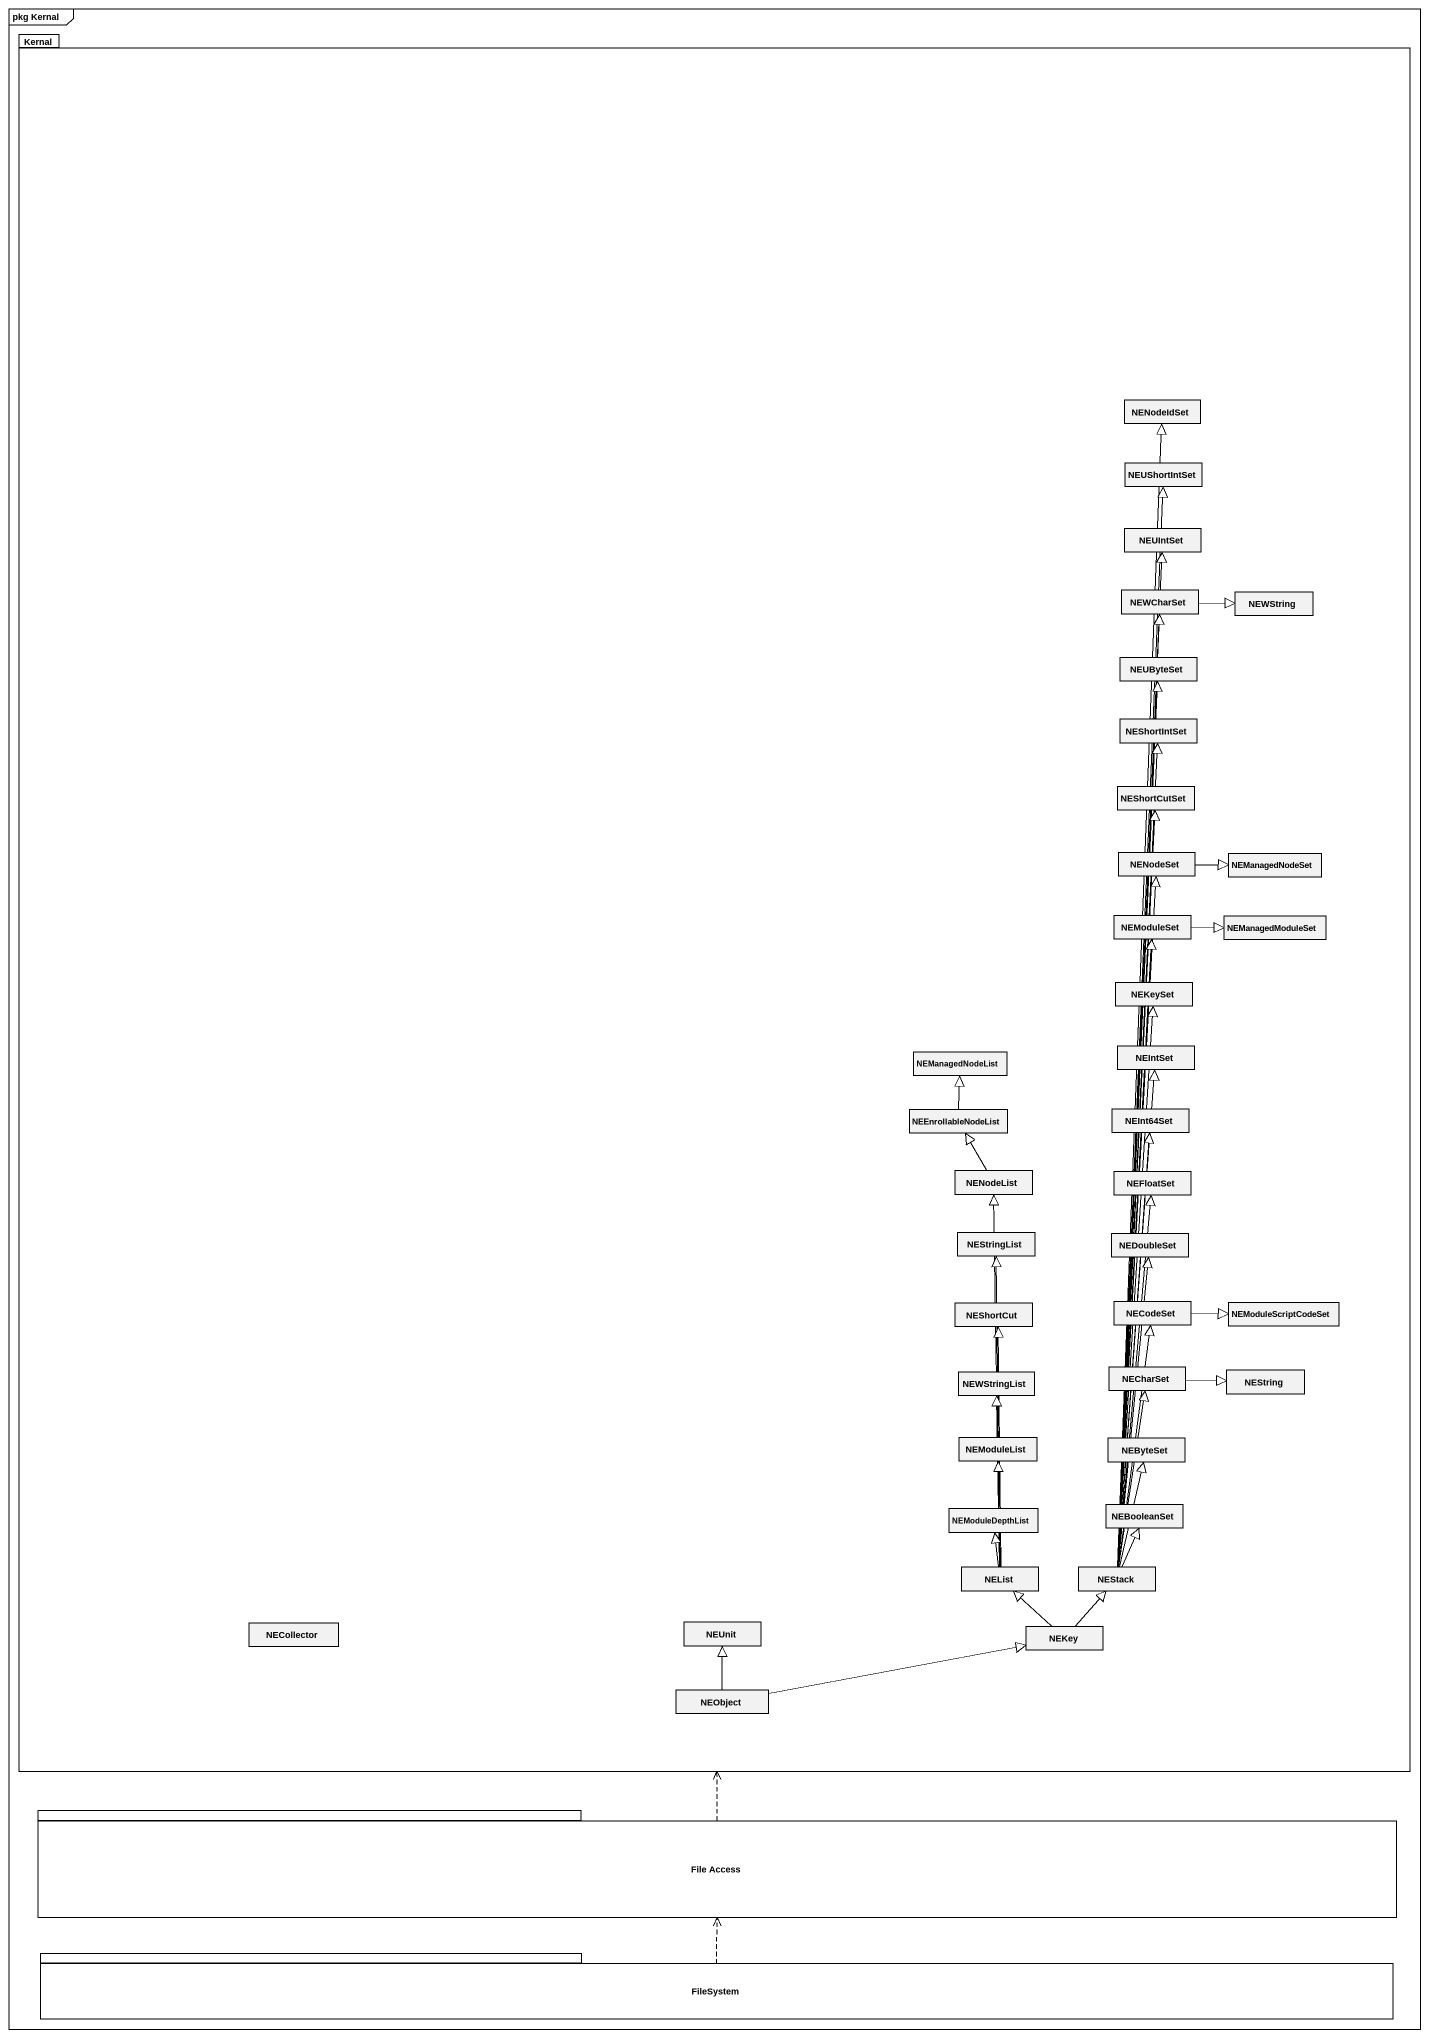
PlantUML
@startuml
mainframe pkg Kernal
hide circle
hide empty members
package Kernal {
  class NENodeIdSet
  class NEUShortIntSet
  class NEUIntSet
  class NEWCharSet
  class NEWString
  class NEUByteSet
  class NEShortIntSet
  class NEShortCutSet
  class NENodeSet
  class NEManagedNodeSet
  class NEModuleSet
  class NEManagedModuleSet
  class NEKeySet
  class NEIntSet
  class NEManagedNodeList
  class NEEnrollableNodeList
  class NEInt64Set
  class NENodeList
  class NEFloatSet
  class NEStringList
  class NEDoubleSet
  class NEShortCut
  class NECodeSet
  class NEModuleScriptCodeSet
  class NEWStringList
  class NECharSet
  class NEString
  class NEModuleList
  class NEByteSet
  class NEModuleDepthList
  class NEBooleanSet
  class NEList
  class NEStack
  class NECollector
  class NEUnit
  class NEKey
  class NEObject
}
package "File Access" as File_Access {
}
package FileSystem {
}
NEWCharSet -right-|> NEWString
NENodeSet -right-|> NEManagedNodeSet
NEModuleSet -right-|> NEManagedModuleSet
NEEnrollableNodeList -up-|> NEManagedNodeList
NENodeList -up-|> NEEnrollableNodeList
NECodeSet -right-|> NEModuleScriptCodeSet
NECharSet -right-|> NEString
NEList -up-|> NENodeList
NEList -up-|> NEStringList
NEList -up-|> NEShortCut
NEList -up-|> NEWStringList
NEList -up-|> NEModuleList
NEList -up-|> NEModuleDepthList
NEStack -up-|> NENodeIdSet
NEStack -up-|> NEUShortIntSet
NEStack -up-|> NEUIntSet
NEStack -up-|> NEWCharSet
NEStack -up-|> NEUByteSet
NEStack -up-|> NEShortIntSet
NEStack -up-|> NEShortCutSet
NEStack -up-|> NENodeSet
NEStack -up-|> NEModuleSet
NEStack -up-|> NEKeySet
NEStack -up-|> NEIntSet
NEStack -up-|> NEInt64Set
NEStack -up-|> NEFloatSet
NEStack -up-|> NEDoubleSet
NEStack -up-|> NECodeSet
NEStack -up-|> NECharSet
NEStack -up-|> NEByteSet
NEStack -up-|> NEBooleanSet
NEKey -up-|> NEList
NEKey -up-|> NEStack
NEObject -up-|> NEUnit
NEObject -right-|> NEKey
File_Access .up.> Kernal
FileSystem .up.> File_Access
@enduml
